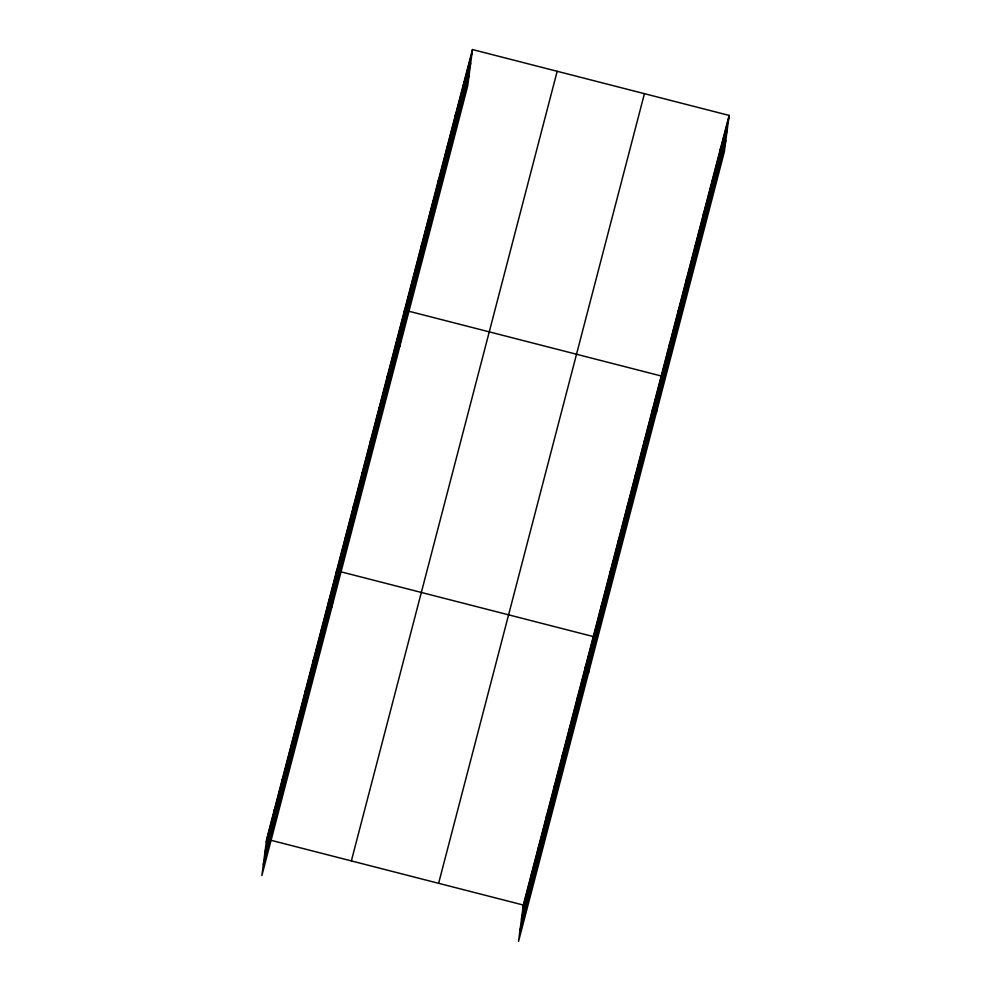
<?xml version="1.0" encoding="UTF-8"?>
<svg xmlns="http://www.w3.org/2000/svg" width="991" height="991" viewBox="0 0 991 991"><rect width="100%" height="100%" fill="white"/><g stroke="black" fill="none" stroke-linecap="round" stroke-linejoin="round"><path stroke-width="1.49" d="M472.472 49.55L266.666 839.179L261.872 875.586L467.69 85.957L472.472 49.55L729.128 115.414L724.334 151.821L518.528 941.45L523.31 905.043L729.128 115.414M274.061 812.162L274.433 809.35M281.84 782.333L282.212 779.521M289.62 752.503L289.991 749.692M297.387 722.662L297.758 719.862M305.166 692.833L305.538 690.033M312.945 663.004L313.317 660.204M320.712 633.175L321.084 630.363M328.492 603.346L328.863 600.534M331.849 607.111L336.643 570.705M344.757 540.937L345.128 538.138M353.242 508.371L353.614 505.559M361.74 475.791L362.111 472.992M370.225 443.225L370.597 440.413M378.723 410.658L379.082 407.846M387.208 378.079L387.58 375.267M395.694 345.512L396.066 342.7M399.769 346.54L404.563 310.133M412.677 280.366L413.049 277.554M421.163 247.787L421.534 244.988M429.66 215.22L430.032 212.408M438.146 182.641L438.517 179.842M446.644 150.075L447.003 147.263M455.129 117.508L455.501 114.696M463.615 84.929L463.986 82.117M530.718 878.026L531.089 875.214M538.497 848.185L538.869 845.385M546.276 818.355L546.648 815.556M554.043 788.526L554.415 785.727M561.823 758.697L562.194 755.885M569.602 728.868L569.974 726.056M577.369 699.039L577.741 696.227M585.148 669.21L585.52 666.398M588.505 672.976L593.299 636.569L341.09 571.857M601.413 606.802L601.785 604.002M609.899 574.235L610.27 571.423M618.396 541.656L618.768 538.856M626.882 509.089L627.253 506.277M635.38 476.51L635.739 473.71M643.865 443.943L644.237 441.131M652.351 411.376L652.722 408.565M656.426 412.392L661.208 375.985L409.01 311.273M669.334 346.231L669.705 343.419M677.819 313.651L678.191 310.852M686.317 281.085L686.689 278.273M694.802 248.506L695.174 245.706M703.288 215.939L703.66 213.127M711.786 183.36L712.157 180.56M720.271 150.793L720.643 147.981M266.294 841.991L472.112 52.362M264.832 853.078L470.651 63.449M263.321 864.499L469.139 74.87M351.359 860.919L557.177 71.29M438.617 883.315L644.435 93.674M522.951 907.855L728.769 118.214M521.489 918.942L727.307 129.313M519.978 930.363L725.796 140.734M266.666 839.179L523.31 905.043"/></g></svg>
